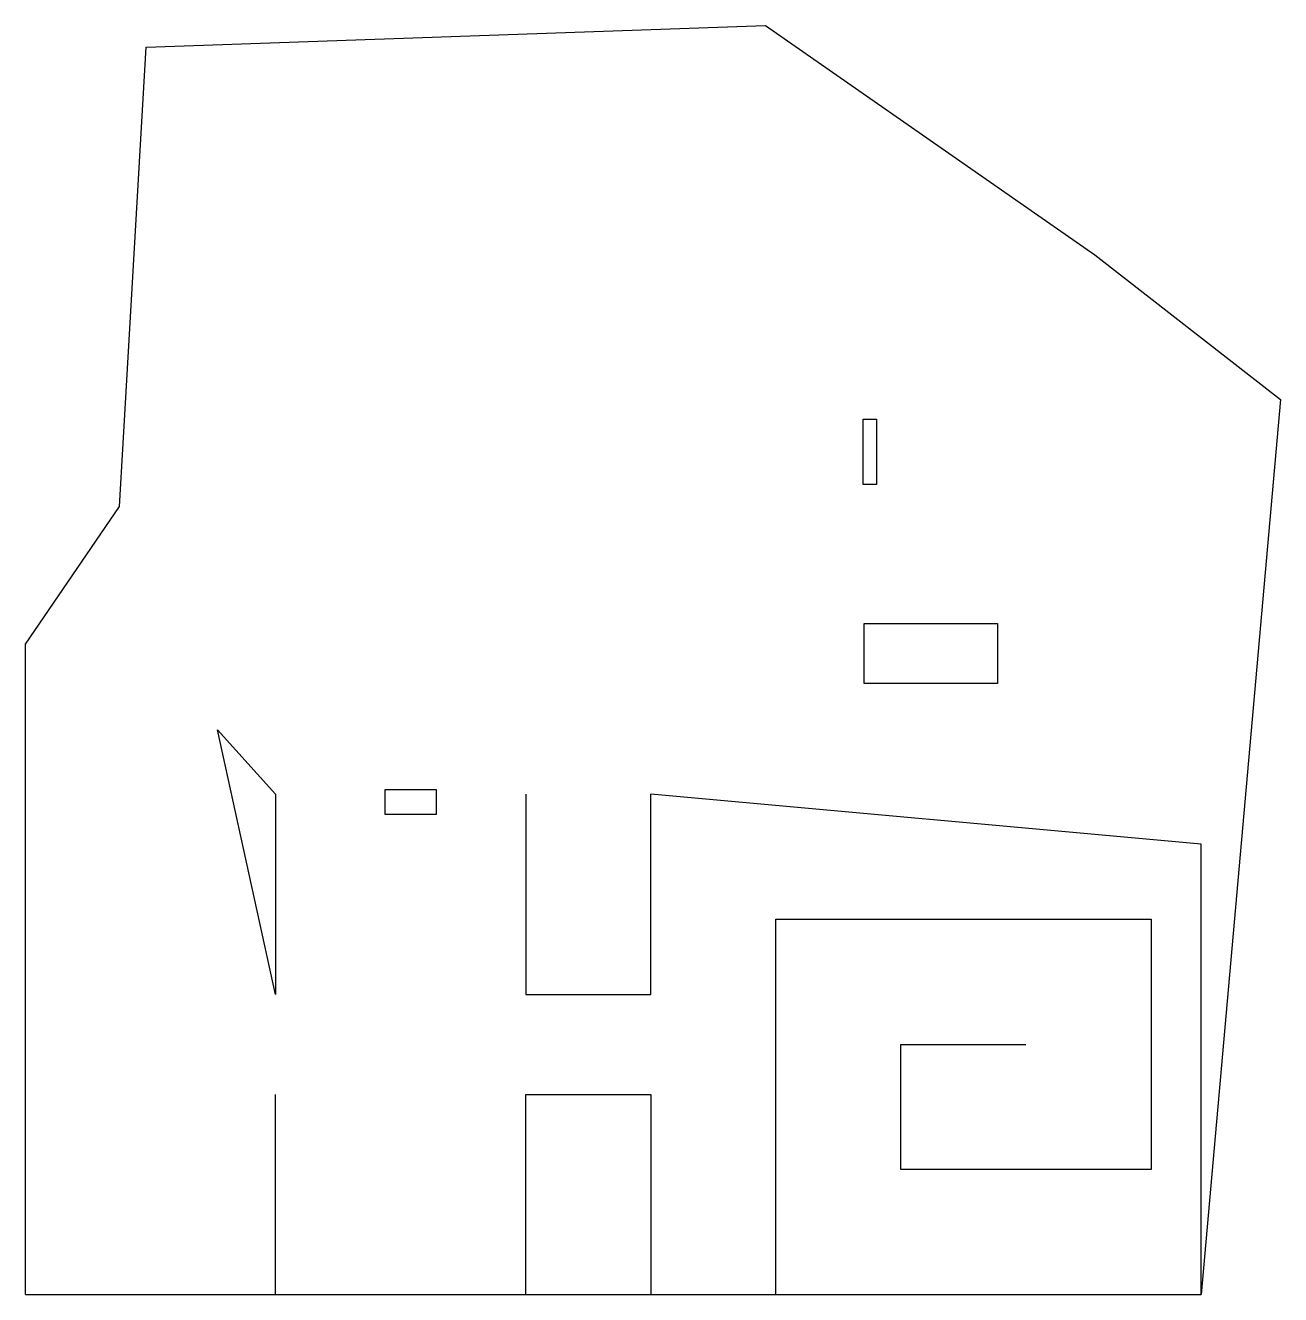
# Model space of a CAD drawing. Header units: millimetres. Extents: x 0 to 50.2, y 0 to 50.7.
import ezdxf

# ---------------------------------------------------------------- set-up
doc = ezdxf.new("R2010")
doc.units = ezdxf.units.MM
doc.layers.add('Wall', color=4, linetype='Continuous')

msp = doc.modelspace()

# ---------------------------------------------------------------- linework, layer by layer
at = {"layer": 'Wall'}
for points in [[(0, 0), (0, 26), (3.76, 31.493), (4.833, 49.847), (29.583, 50.723), (42.752, 41.558), (50.179, 35.776), (47, 0)], [(10, 12), (7.674, 22.577), (10, 20)], [(0, 0), (47, 0), (47, 18), (25, 20)], [(10, 20), (10, 12)], [(20, 20), (20, 12), (25, 12), (25, 20)], [(30, 0), (30, 15), (45, 15), (45, 5), (35, 5), (35, 10), (40, 10)], [(10, 0), (10, 8)], [(20, 0), (20, 8), (25, 8), (25, 0)]]:
    msp.add_lwpolyline(points, dxfattribs=at)
for points in [[(33.487, 34.99), (34.029, 34.99), (34.029, 32.372), (33.487, 32.372)], [(33.532, 26.821), (38.86, 26.821), (38.86, 24.428), (33.532, 24.428)], [(14.387, 20.186), (16.419, 20.186), (16.419, 19.193), (14.387, 19.193)]]:
    msp.add_lwpolyline(points, close=True, dxfattribs=at)

doc.saveas('drawing.dxf')
